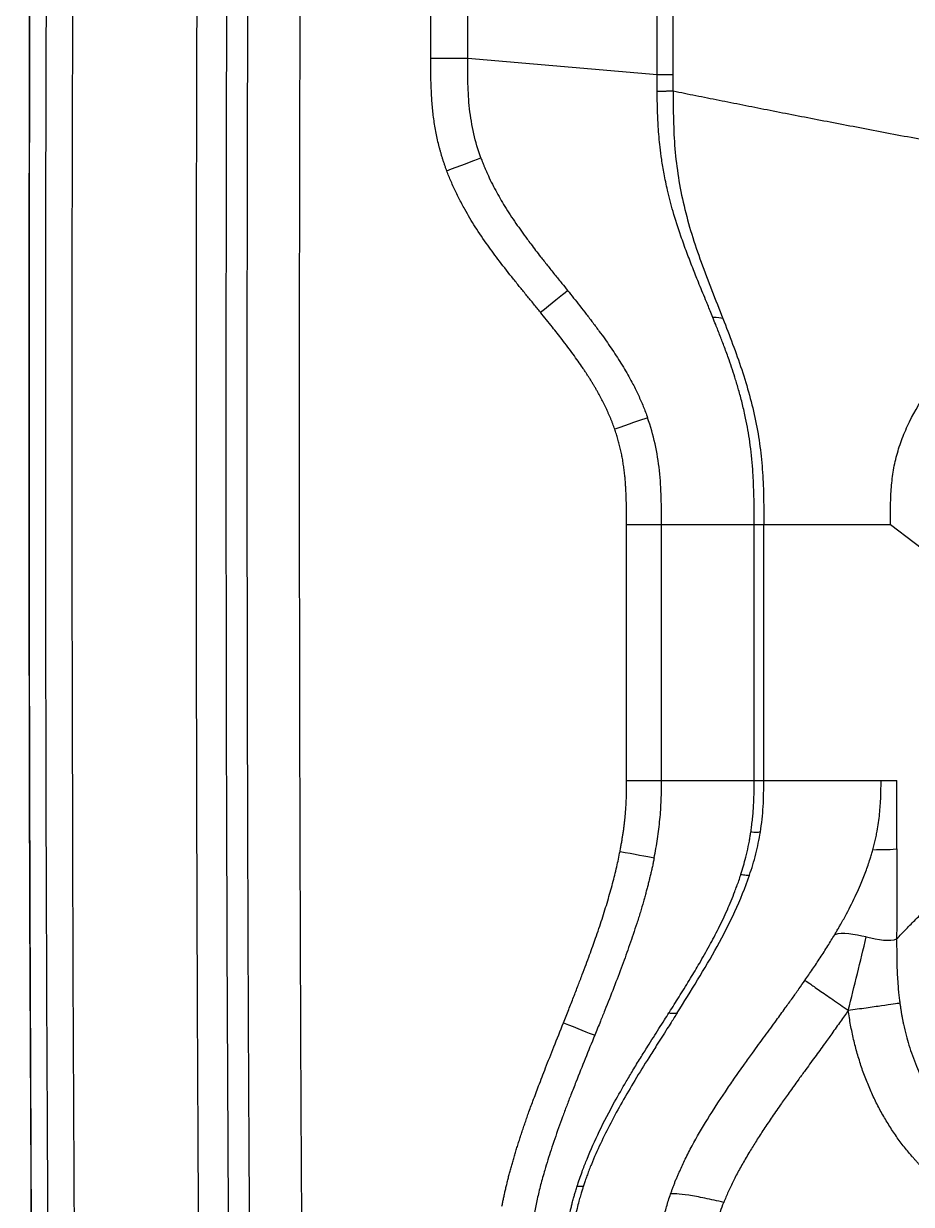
# Model space of a CAD drawing. Extents: x -54 to 18, y -18 to 89.
# Drawn here: x -53.93 to -45.58, y 16.91 to 28.02 of the extents above; entities that cross this region are included whole.
import ezdxf

# ---------------------------------------------------------------- set-up
doc = ezdxf.new("R2010")
doc.units = 0
doc.header["$MEASUREMENT"] = 0
doc.layers.add('GEOMETRY', color=2, linetype='Continuous', lineweight=25)

# ---------------------------------------------------------------- blocks, each defined once
blk = doc.blocks.new('2026 MINI-ASPIRE')
at = {"layer": 'GEOMETRY'}
for p, q in [((-32.223, -23.06), (-32.223, -10.293)), ((-31.876, -23.06), (-31.876, -10.293)), ((-30.094, -23.212), (-30.094, -22.205)), ((-29.943, -23.211), (-29.944, -22.204)), ((-31.876, -23.06), (-30.094, -23.212)), ((-30.381, -29.853), (-30.381, -27.449)), ((-30.053, -29.853), (-30.053, -27.449)), ((-29.181, -27.449), (-30.053, -27.449)), ((-29.181, -29.853), (-29.181, -27.449)), ((-29.091, -29.853), (-29.091, -27.449)), ((-27.898, -27.449), (-29.091, -27.449)), ((-26.675, -28.382), (-27.898, -27.449)), ((-30.053, -29.853), (-29.181, -29.853)), ((-29.091, -29.853), (-27.988, -29.853)), ((-27.988, -29.853), (-27.839, -29.853))]:
    blk.add_line(p, q, dxfattribs=at)
for points in [[(-35.848, -46.686), (-36.053, -33.231), (-36.053, -19.773), (-35.848, -6.318)], [(-33.99, -46.668), (-34.2, -33.221), (-34.199, -19.771), (-33.99, -6.324)], [(-35.444, -46.552), (-35.647, -33.186), (-35.647, -19.817), (-35.444, -6.452)], [(-32.223, -23.06), (-32.093, -23.06), (-31.968, -23.06), (-31.876, -23.06)], [(-30.094, -23.212), (-30.035, -23.212), (-29.984, -23.212), (-29.943, -23.211)], [(-29.943, -23.367), (-29.943, -23.315), (-29.943, -23.263), (-29.943, -23.211)], [(-32.073, -24.117), (-31.951, -24.071), (-31.834, -24.028), (-31.752, -23.997)], [(-31.191, -25.449), (-31.088, -25.365), (-30.992, -25.287), (-30.937, -25.243)], [(-29.475, -25.508), (-29.501, -25.507), (-29.521, -25.493), (-29.57, -25.498)], [(-30.184, -26.441), (-30.25, -26.463), (-30.367, -26.504), (-30.493, -26.548)], [(-30.053, -27.449), (-30.124, -27.449), (-30.248, -27.449), (-30.381, -27.449)], [(-29.091, -27.449), (-29.106, -27.449), (-29.136, -27.449), (-29.181, -27.449)], [(-30.381, -29.853), (-30.248, -29.853), (-30.124, -29.853), (-30.053, -29.853)], [(-29.181, -29.853), (-29.136, -29.853), (-29.106, -29.853), (-29.091, -29.853)], [(-30.443, -30.519), (-30.312, -30.544), (-30.19, -30.567), (-30.122, -30.58)], [(-28.065, -30.506), (-27.96, -30.493), (-27.942, -30.509), (-27.839, -30.496)], [(-28.127, -31.324), (-28.239, -31.301), (-28.354, -31.278), (-28.424, -31.303)], [(-28.296, -32.014), (-28.239, -31.784), (-28.182, -31.554), (-28.127, -31.324)], [(-28.127, -31.324), (-28.012, -31.348), (-27.901, -31.371), (-27.841, -31.342)], [(-30.975, -32.131), (-30.85, -32.181), (-30.735, -32.227), (-30.681, -32.249)]]:
    blk.add_open_spline(points, degree=3, dxfattribs=at)
for points, knots in [([(-35.848, -6.318), (-35.885, -9.009), (-35.957, -14.391), (-36.004, -22.465), (-36.004, -30.539), (-35.957, -38.613), (-35.885, -43.995), (-35.848, -46.686)], [0, 0, 0, 0, 0.2, 0.4, 0.6, 0.8, 1, 1, 1, 1]), ([(-34.27, -46.731), (-34.274, -46.509), (-34.281, -46.065), (-34.291, -45.399), (-34.3, -44.731), (-34.31, -44.062), (-34.319, -43.392), (-34.327, -42.72), (-34.336, -42.047), (-34.344, -41.373), (-34.351, -40.697), (-34.358, -40.02), (-34.365, -39.341), (-34.372, -38.661), (-34.378, -37.98), (-34.384, -37.297), (-34.401, -35.161), (-34.422, -31.56), (-34.431, -26.497), (-34.421, -21.433), (-34.4, -17.632), (-34.379, -15.096), (-34.367, -13.817), (-34.354, -12.544), (-34.34, -11.277), (-34.324, -10.015), (-34.307, -8.759), (-34.29, -7.508), (-34.277, -6.677), (-34.27, -6.262)], [0, 0, 0, 0, 0.016431, 0.032897, 0.049395, 0.065927, 0.082493, 0.099093, 0.115726, 0.132392, 0.149093, 0.165826, 0.182594, 0.199395, 0.21623, 0.233098, 0.25, 0.37462, 0.5, 0.625357, 0.75, 0.78174, 0.813341, 0.844801, 0.876121, 0.907301, 0.938341, 0.969241, 1, 1, 1, 1]), ([(-35.693, -46.556), (-35.696, -46.327), (-35.703, -45.868), (-35.713, -45.18), (-35.723, -44.492), (-35.732, -43.803), (-35.741, -43.115), (-35.749, -42.426), (-35.757, -41.736), (-35.765, -41.047), (-35.773, -40.357), (-35.78, -39.667), (-35.786, -38.976), (-35.793, -38.285), (-35.799, -37.595), (-35.804, -36.903), (-35.81, -36.212), (-35.814, -35.52), (-35.819, -34.828), (-35.823, -34.136), (-35.827, -33.443), (-35.83, -32.75), (-35.834, -32.057), (-35.836, -31.363), (-35.839, -30.67), (-35.841, -29.976), (-35.842, -29.282), (-35.844, -28.587), (-35.845, -27.892), (-35.845, -27.197), (-35.845, -26.254), (-35.845, -25.062), (-35.842, -23.623), (-35.838, -22.185), (-35.833, -20.748), (-35.826, -19.313), (-35.817, -17.879), (-35.807, -16.445), (-35.795, -15.014), (-35.782, -13.583), (-35.767, -12.154), (-35.751, -10.726), (-35.733, -9.299), (-35.714, -7.873), (-35.7, -6.923), (-35.693, -6.448)], [0, 0, 0, 0, 0.017147, 0.0343, 0.05146, 0.068627, 0.085801, 0.102981, 0.120168, 0.137362, 0.154563, 0.17177, 0.188984, 0.206205, 0.223433, 0.240667, 0.257909, 0.275157, 0.292411, 0.309673, 0.326941, 0.344216, 0.361498, 0.378787, 0.396083, 0.413385, 0.430694, 0.448011, 0.465333, 0.482663, 0.5, 0.535909, 0.571789, 0.607638, 0.643457, 0.679246, 0.715005, 0.750734, 0.786433, 0.822102, 0.857742, 0.893351, 0.92893, 0.96448, 1, 1, 1, 1]), ([(-33.795, -46.473), (-33.799, -46.243), (-33.806, -45.784), (-33.816, -45.095), (-33.826, -44.407), (-33.835, -43.718), (-33.844, -43.029), (-33.853, -42.34), (-33.861, -41.651), (-33.869, -40.962), (-33.876, -40.273), (-33.883, -39.584), (-33.89, -38.896), (-33.897, -38.207), (-33.903, -37.518), (-33.908, -36.829), (-33.914, -36.14), (-33.919, -35.451), (-33.923, -34.762), (-33.927, -34.074), (-33.931, -33.385), (-33.935, -32.696), (-33.938, -32.007), (-33.941, -31.318), (-33.943, -30.629), (-33.945, -29.94), (-33.947, -29.252), (-33.948, -28.563), (-33.949, -27.874), (-33.949, -27.185), (-33.95, -26.496), (-33.949, -25.807), (-33.949, -25.118), (-33.948, -24.43), (-33.947, -23.741), (-33.945, -23.052), (-33.943, -22.363), (-33.941, -21.674), (-33.938, -20.985), (-33.935, -20.296), (-33.931, -19.607), (-33.927, -18.919), (-33.923, -18.23), (-33.919, -17.541), (-33.914, -16.852), (-33.908, -16.163), (-33.903, -15.474), (-33.897, -14.785), (-33.89, -14.097), (-33.883, -13.408), (-33.876, -12.719), (-33.869, -12.03), (-33.861, -11.341), (-33.853, -10.652), (-33.844, -9.963), (-33.835, -9.275), (-33.826, -8.586), (-33.816, -7.897), (-33.806, -7.208), (-33.799, -6.749), (-33.795, -6.519)], [0, 0, 0, 0, 0.017243, 0.034485, 0.051728, 0.06897, 0.086212, 0.103454, 0.120696, 0.137938, 0.15518, 0.172421, 0.189663, 0.206904, 0.224146, 0.241387, 0.258628, 0.27587, 0.293111, 0.310352, 0.327593, 0.344834, 0.362074, 0.379315, 0.396556, 0.413797, 0.431038, 0.448278, 0.465519, 0.48276, 0.5, 0.517241, 0.534482, 0.551723, 0.568963, 0.586204, 0.603445, 0.620686, 0.637926, 0.655167, 0.672408, 0.689649, 0.70689, 0.724131, 0.741372, 0.758614, 0.775855, 0.793096, 0.810338, 0.827579, 0.844821, 0.862062, 0.879304, 0.896546, 0.913788, 0.93103, 0.948272, 0.965515, 0.982757, 1, 1, 1, 1]), ([(-33.308, -6.627), (-33.312, -6.856), (-33.319, -7.312), (-33.329, -7.997), (-33.338, -8.682), (-33.348, -9.367), (-33.357, -10.052), (-33.365, -10.737), (-33.373, -11.422), (-33.381, -12.107), (-33.388, -12.792), (-33.395, -13.477), (-33.402, -14.162), (-33.409, -14.848), (-33.415, -15.533), (-33.42, -16.218), (-33.425, -16.903), (-33.43, -17.588), (-33.435, -18.273), (-33.439, -18.958), (-33.443, -19.644), (-33.446, -20.329), (-33.449, -21.014), (-33.452, -21.699), (-33.454, -22.384), (-33.456, -23.07), (-33.458, -23.755), (-33.459, -24.44), (-33.46, -25.125), (-33.461, -25.811), (-33.461, -26.741), (-33.46, -27.916), (-33.458, -29.335), (-33.454, -30.755), (-33.449, -32.174), (-33.442, -33.593), (-33.433, -35.013), (-33.423, -36.432), (-33.411, -37.851), (-33.398, -39.27), (-33.383, -40.689), (-33.367, -42.108), (-33.349, -43.527), (-33.33, -44.946), (-33.316, -45.892), (-33.309, -46.365)], [0, 0, 0, 0, 0.017238, 0.034476, 0.051715, 0.068954, 0.086193, 0.103432, 0.120671, 0.13791, 0.15515, 0.17239, 0.18963, 0.206871, 0.224112, 0.241353, 0.258594, 0.275835, 0.293077, 0.310319, 0.327561, 0.344804, 0.362047, 0.37929, 0.396533, 0.413777, 0.431021, 0.448265, 0.46551, 0.482755, 0.5, 0.535722, 0.571442, 0.607162, 0.64288, 0.678597, 0.714312, 0.750027, 0.78574, 0.821452, 0.857164, 0.892874, 0.928584, 0.964292, 1, 1, 1, 1]), ([(-32.073, -24.117), (-32.077, -24.107), (-32.084, -24.089), (-32.093, -24.06), (-32.103, -24.032), (-32.112, -24.003), (-32.121, -23.975), (-32.129, -23.946), (-32.137, -23.918), (-32.145, -23.889), (-32.16, -23.827), (-32.18, -23.73), (-32.197, -23.619), (-32.207, -23.53), (-32.214, -23.44), (-32.22, -23.328), (-32.223, -23.194), (-32.223, -23.105), (-32.223, -23.06)], [0, 0, 0, 0, 0.027957, 0.055859, 0.08371, 0.111515, 0.13928, 0.167009, 0.194707, 0.22238, 0.250032, 0.373439, 0.499978, 0.561569, 0.624989, 0.750012, 0.875025, 1, 1, 1, 1]), ([(-31.752, -23.997), (-31.779, -23.922), (-31.801, -23.846), (-31.836, -23.692), (-31.849, -23.613), (-31.867, -23.456), (-31.871, -23.377), (-31.876, -23.218), (-31.876, -23.139), (-31.876, -23.06)], [0, 0, 0, 0, 0.25, 0.25, 0.5, 0.5, 0.75, 0.75, 1, 1, 1, 1]), ([(-30.094, -23.368), (-30.094, -23.353), (-30.094, -23.322), (-30.094, -23.27), (-30.094, -23.232), (-30.094, -23.212)], [0, 0, 0, 0, 0.281992, 0.6152, 1, 1, 1, 1]), ([(-30.094, -23.368), (-30.079, -23.368), (-30.064, -23.368), (-30.036, -23.368), (-30.023, -23.368), (-29.998, -23.367), (-29.986, -23.367), (-29.964, -23.367), (-29.954, -23.367), (-29.943, -23.367)], [0, 0, 0, 0, 0.25, 0.25, 0.5, 0.5, 0.75, 0.75, 1, 1, 1, 1]), ([(-29.57, -25.498), (-29.578, -25.477), (-29.594, -25.438), (-29.617, -25.382), (-29.654, -25.292), (-29.702, -25.176), (-29.761, -25.028), (-29.816, -24.884), (-29.88, -24.707), (-29.943, -24.512), (-29.994, -24.316), (-30.028, -24.153), (-30.051, -24.018), (-30.07, -23.87), (-30.083, -23.723), (-30.09, -23.577), (-30.092, -23.485), (-30.093, -23.418), (-30.093, -23.387), (-30.094, -23.368)], [0, 0, 0, 0, 0.030476, 0.057966, 0.082455, 0.163272, 0.228854, 0.299509, 0.373997, 0.484288, 0.57758, 0.648003, 0.710085, 0.762338, 0.850219, 0.908918, 0.959017, 0.974142, 1, 1, 1, 1]), ([(-29.943, -23.367), (-29.943, -23.458), (-29.943, -23.55), (-29.938, -23.731), (-29.934, -23.821), (-29.919, -24.001), (-29.908, -24.09), (-29.88, -24.269), (-29.862, -24.358), (-29.82, -24.536), (-29.796, -24.625), (-29.741, -24.802), (-29.711, -24.89), (-29.616, -25.155), (-29.545, -25.331), (-29.475, -25.508)], [0, 0, 0, 0, 0.125, 0.125, 0.25, 0.25, 0.375, 0.375, 0.5, 0.5, 0.625, 0.625, 0.75, 0.75, 1, 1, 1, 1]), ([(-29.943, -23.367), (-29.872, -23.381), (-29.729, -23.41), (-29.51, -23.453), (-29.287, -23.498), (-29.059, -23.543), (-28.825, -23.589), (-28.586, -23.635), (-28.341, -23.682), (-28.091, -23.73), (-27.835, -23.779), (-27.592, -23.824), (-27.364, -23.867), (-27.152, -23.906), (-26.938, -23.944), (-26.723, -23.983), (-26.579, -24.009), (-26.507, -24.021)], [0, 0, 0, 0, 0.063425, 0.128216, 0.194373, 0.261891, 0.330766, 0.400995, 0.472572, 0.545493, 0.619752, 0.695342, 0.756092, 0.816937, 0.877872, 0.938894, 1, 1, 1, 1]), ([(-31.752, -23.997), (-31.749, -24.004), (-31.744, -24.019), (-31.735, -24.042), (-31.725, -24.066), (-31.715, -24.092), (-31.703, -24.119), (-31.683, -24.163), (-31.654, -24.226), (-31.6, -24.329), (-31.525, -24.459), (-31.425, -24.611), (-31.341, -24.727), (-31.264, -24.831), (-31.201, -24.913), (-31.126, -25.008), (-31.059, -25.092), (-30.995, -25.171), (-30.954, -25.221), (-30.937, -25.243)], [0, 0, 0, 0, 0.015455, 0.031918, 0.049401, 0.067914, 0.087471, 0.108083, 0.165622, 0.225615, 0.340798, 0.467759, 0.589429, 0.628125, 0.728452, 0.795936, 0.870772, 0.944615, 1, 1, 1, 1]), ([(-31.191, -25.449), (-31.213, -25.423), (-31.255, -25.371), (-31.319, -25.293), (-31.382, -25.216), (-31.469, -25.107), (-31.572, -24.976), (-31.693, -24.813), (-31.803, -24.651), (-31.882, -24.519), (-31.932, -24.428), (-31.959, -24.375), (-31.985, -24.323), (-32.009, -24.271), (-32.032, -24.22), (-32.054, -24.168), (-32.067, -24.134), (-32.073, -24.117)], [0, 0, 0, 0, 0.062498, 0.124996, 0.188227, 0.249996, 0.384305, 0.500016, 0.629979, 0.749995, 0.787293, 0.824035, 0.860238, 0.895918, 0.931093, 0.96578, 1, 1, 1, 1]), ([(-27.898, -27.449), (-27.899, -27.392), (-27.899, -27.336), (-27.898, -27.225), (-27.896, -27.17), (-27.888, -27.06), (-27.882, -27.006), (-27.865, -26.899), (-27.854, -26.845), (-27.825, -26.739), (-27.808, -26.687), (-27.768, -26.582), (-27.745, -26.53), (-27.669, -26.374), (-27.606, -26.272), (-27.466, -26.068), (-27.389, -25.967), (-27.229, -25.765), (-27.146, -25.664), (-26.987, -25.464), (-26.911, -25.364), (-26.774, -25.163), (-26.714, -25.062), (-26.665, -24.96)], [0, 0, 0, 0, 0.0625, 0.0625, 0.125, 0.125, 0.1875, 0.1875, 0.25, 0.25, 0.3125, 0.3125, 0.375, 0.375, 0.5, 0.5, 0.625, 0.625, 0.75, 0.75, 0.875, 0.875, 1, 1, 1, 1]), ([(-30.937, -25.243), (-30.918, -25.267), (-30.879, -25.315), (-30.82, -25.39), (-30.76, -25.467), (-30.699, -25.546), (-30.641, -25.624), (-30.587, -25.698), (-30.538, -25.769), (-30.475, -25.863), (-30.401, -25.98), (-30.337, -26.094), (-30.295, -26.177), (-30.27, -26.229), (-30.247, -26.281), (-30.224, -26.334), (-30.203, -26.387), (-30.191, -26.423), (-30.184, -26.441)], [0, 0, 0, 0, 0.0645319, 0.1313657, 0.2003789, 0.2714304, 0.3429642, 0.4043635, 0.4651933, 0.5242277, 0.6433573, 0.7578146, 0.7986841, 0.8393307, 0.8797673, 0.9200103, 0.96008, 1, 1, 1, 1]), ([(-30.493, -26.548), (-30.496, -26.54), (-30.502, -26.523), (-30.511, -26.498), (-30.521, -26.473), (-30.531, -26.447), (-30.542, -26.422), (-30.553, -26.396), (-30.565, -26.371), (-30.577, -26.345), (-30.59, -26.319), (-30.603, -26.293), (-30.616, -26.267), (-30.63, -26.24), (-30.644, -26.214), (-30.659, -26.187), (-30.675, -26.16), (-30.69, -26.134), (-30.707, -26.106), (-30.723, -26.079), (-30.741, -26.052), (-30.758, -26.025), (-30.776, -25.997), (-30.803, -25.958), (-30.838, -25.907), (-30.885, -25.842), (-30.935, -25.774), (-31, -25.689), (-31.085, -25.58), (-31.154, -25.496), (-31.191, -25.449)], [0, 0, 0, 0, 0.020193, 0.040602, 0.061233, 0.082088, 0.103173, 0.124491, 0.146045, 0.16784, 0.189879, 0.212165, 0.234701, 0.257492, 0.280539, 0.303846, 0.327416, 0.351252, 0.375355, 0.39973, 0.424378, 0.449301, 0.474503, 0.499985, 0.557176, 0.617899, 0.682171, 0.750006, 0.863225, 1, 1, 1, 1]), ([(-29.181, -27.449), (-29.181, -27.395), (-29.181, -27.305), (-29.183, -27.176), (-29.187, -27.056), (-29.196, -26.884), (-29.218, -26.678), (-29.254, -26.475), (-29.29, -26.317), (-29.322, -26.197), (-29.363, -26.056), (-29.409, -25.918), (-29.459, -25.781), (-29.501, -25.671), (-29.538, -25.578), (-29.561, -25.52), (-29.57, -25.498)], [0, 0, 0, 0, 0.0803143, 0.1329444, 0.1930553, 0.2594051, 0.3881961, 0.5013093, 0.5668899, 0.6306933, 0.6875837, 0.7863477, 0.8495908, 0.9060236, 0.963579, 1, 1, 1, 1]), ([(-29.475, -25.508), (-29.413, -25.667), (-29.352, -25.827), (-29.272, -26.067), (-29.248, -26.148), (-29.204, -26.308), (-29.184, -26.389), (-29.151, -26.55), (-29.138, -26.631), (-29.116, -26.793), (-29.108, -26.874), (-29.097, -27.037), (-29.094, -27.119), (-29.091, -27.283), (-29.091, -27.366), (-29.091, -27.449)], [0, 0, 0, 0, 0.25, 0.25, 0.375, 0.375, 0.5, 0.5, 0.625, 0.625, 0.75, 0.75, 0.875, 0.875, 1, 1, 1, 1]), ([(-30.053, -27.449), (-30.053, -27.364), (-30.053, -27.278), (-30.058, -27.108), (-30.063, -27.023), (-30.082, -26.853), (-30.095, -26.769), (-30.132, -26.603), (-30.156, -26.521), (-30.184, -26.441)], [0, 0, 0, 0, 0.25, 0.25, 0.5, 0.5, 0.75, 0.75, 1, 1, 1, 1]), ([(-30.381, -27.449), (-30.381, -27.427), (-30.381, -27.385), (-30.382, -27.323), (-30.383, -27.265), (-30.384, -27.211), (-30.386, -27.16), (-30.388, -27.113), (-30.391, -27.07), (-30.393, -27.03), (-30.397, -26.987), (-30.403, -26.941), (-30.41, -26.889), (-30.418, -26.838), (-30.427, -26.788), (-30.438, -26.739), (-30.45, -26.69), (-30.463, -26.642), (-30.477, -26.595), (-30.488, -26.563), (-30.493, -26.548)], [0, 0, 0, 0, 0.071449, 0.138915, 0.2024, 0.26191, 0.317448, 0.36902, 0.416632, 0.460295, 0.500019, 0.557576, 0.614548, 0.670969, 0.726875, 0.782302, 0.837289, 0.891875, 0.946098, 1, 1, 1, 1]), ([(-30.443, -30.519), (-30.44, -30.506), (-30.436, -30.481), (-30.429, -30.443), (-30.423, -30.406), (-30.417, -30.368), (-30.411, -30.332), (-30.406, -30.295), (-30.402, -30.259), (-30.398, -30.223), (-30.393, -30.172), (-30.388, -30.104), (-30.383, -30.023), (-30.382, -29.939), (-30.381, -29.884), (-30.381, -29.853)], [0, 0, 0, 0, 0.057987, 0.115351, 0.1721, 0.228238, 0.283773, 0.338712, 0.393061, 0.446827, 0.500017, 0.624228, 0.749998, 0.864074, 1, 1, 1, 1]), ([(-30.122, -30.58), (-30.11, -30.521), (-30.1, -30.461), (-30.081, -30.34), (-30.074, -30.279), (-30.062, -30.158), (-30.058, -30.097), (-30.053, -29.975), (-30.053, -29.914), (-30.053, -29.853)], [0, 0, 0, 0, 0.25, 0.25, 0.5, 0.5, 0.75, 0.75, 1, 1, 1, 1]), ([(-29.213, -30.339), (-29.211, -30.33), (-29.209, -30.313), (-29.204, -30.275), (-29.198, -30.226), (-29.19, -30.15), (-29.184, -30.061), (-29.182, -29.975), (-29.181, -29.907), (-29.181, -29.872), (-29.181, -29.853)], [0, 0, 0, 0, 0.053849, 0.106363, 0.236192, 0.356139, 0.579345, 0.786325, 0.885789, 1, 1, 1, 1]), ([(-29.123, -30.338), (-29.117, -30.298), (-29.111, -30.258), (-29.102, -30.177), (-29.099, -30.137), (-29.094, -30.056), (-29.093, -30.015), (-29.091, -29.934), (-29.091, -29.894), (-29.091, -29.853)], [0, 0, 0, 0, 0.25, 0.25, 0.5, 0.5, 0.75, 0.75, 1, 1, 1, 1]), ([(-28.065, -30.506), (-28.063, -30.498), (-28.058, -30.48), (-28.052, -30.455), (-28.046, -30.429), (-28.04, -30.404), (-28.034, -30.378), (-28.029, -30.353), (-28.021, -30.31), (-28.011, -30.248), (-28.001, -30.167), (-27.995, -30.093), (-27.991, -30.026), (-27.989, -29.967), (-27.988, -29.909), (-27.988, -29.872), (-27.988, -29.853)], [0, 0, 0, 0, 0.040632, 0.080921, 0.120867, 0.16047, 0.199729, 0.238645, 0.277217, 0.399459, 0.523521, 0.648693, 0.735333, 0.830805, 0.91712, 1, 1, 1, 1]), ([(-27.841, -31.342), (-27.826, -31.327), (-27.796, -31.295), (-27.751, -31.249), (-27.705, -31.203), (-27.66, -31.157), (-27.614, -31.111), (-27.568, -31.066), (-27.522, -31.021), (-27.476, -30.976), (-27.43, -30.931), (-27.383, -30.887), (-27.337, -30.843), (-27.29, -30.799), (-27.243, -30.755), (-27.196, -30.712), (-27.149, -30.669), (-27.101, -30.626), (-27.054, -30.583), (-26.988, -30.525), (-26.905, -30.452), (-26.803, -30.365), (-26.7, -30.278), (-26.596, -30.191), (-26.49, -30.106), (-26.384, -30.021), (-26.276, -29.936), (-26.204, -29.881), (-26.168, -29.853)], [0, 0, 0, 0, 0.027062, 0.054208, 0.081438, 0.108752, 0.13615, 0.163632, 0.191198, 0.218848, 0.246582, 0.274401, 0.302304, 0.330291, 0.358363, 0.386519, 0.41476, 0.443085, 0.471495, 0.49999, 0.560174, 0.621019, 0.682525, 0.744694, 0.807526, 0.87102, 0.935178, 1, 1, 1, 1]), ([(-27.839, -30.496), (-27.839, -30.389), (-27.839, -30.282), (-27.839, -30.067), (-27.839, -29.96), (-27.839, -29.853)], [0, 0, 0, 0, 0.5, 0.5, 1, 1, 1, 1]), ([(-29.307, -30.739), (-29.307, -30.737), (-29.29, -30.683), (-29.264, -30.595), (-29.24, -30.49), (-29.227, -30.425), (-29.219, -30.38), (-29.215, -30.353), (-29.213, -30.339)], [0, 0, 0, 0, 0.009398, 0.417345, 0.669877, 0.794948, 0.899387, 1, 1, 1, 1]), ([(-29.226, -30.744), (-29.203, -30.678), (-29.183, -30.611), (-29.149, -30.476), (-29.134, -30.407), (-29.123, -30.338)], [0, 0, 0, 0, 0.5, 0.5, 1, 1, 1, 1]), ([(-29.123, -30.338), (-29.125, -30.339), (-29.129, -30.339), (-29.139, -30.34), (-29.147, -30.34), (-29.164, -30.341), (-29.174, -30.34), (-29.195, -30.34), (-29.205, -30.339), (-29.213, -30.339)], [0, 0, 0, 0, 0.25, 0.25, 0.5, 0.5, 0.75, 0.75, 1, 1, 1, 1]), ([(-30.975, -32.131), (-30.959, -32.09), (-30.927, -32.01), (-30.881, -31.893), (-30.839, -31.783), (-30.799, -31.68), (-30.763, -31.584), (-30.73, -31.496), (-30.7, -31.414), (-30.671, -31.331), (-30.642, -31.246), (-30.612, -31.157), (-30.585, -31.07), (-30.559, -30.985), (-30.535, -30.902), (-30.513, -30.821), (-30.493, -30.743), (-30.474, -30.666), (-30.458, -30.592), (-30.448, -30.543), (-30.443, -30.519)], [0, 0, 0, 0, 0.078375, 0.152212, 0.221511, 0.286274, 0.346501, 0.402196, 0.45336, 0.499995, 0.556786, 0.612045, 0.66578, 0.717998, 0.768708, 0.81792, 0.865643, 0.911889, 0.95667, 1, 1, 1, 1]), ([(-28.424, -31.303), (-28.417, -31.291), (-28.404, -31.269), (-28.385, -31.236), (-28.354, -31.182), (-28.313, -31.109), (-28.265, -31.015), (-28.221, -30.923), (-28.175, -30.822), (-28.131, -30.711), (-28.098, -30.616), (-28.077, -30.548), (-28.069, -30.52), (-28.065, -30.506)], [0, 0, 0, 0, 0.044707, 0.08815, 0.130346, 0.258102, 0.37603, 0.493043, 0.605004, 0.757566, 0.900654, 0.950654, 1, 1, 1, 1]), ([(-27.839, -30.496), (-27.839, -30.537), (-27.839, -30.626), (-27.84, -30.767), (-27.84, -30.937), (-27.84, -31.13), (-27.841, -31.272), (-27.841, -31.342)], [0, 0, 0, 0, 0.1480417, 0.3147187, 0.5000313, 0.749992, 1, 1, 1, 1]), ([(-30.122, -30.58), (-30.125, -30.594), (-30.13, -30.62), (-30.138, -30.66), (-30.147, -30.7), (-30.157, -30.74), (-30.167, -30.781), (-30.177, -30.822), (-30.188, -30.864), (-30.199, -30.905), (-30.21, -30.947), (-30.228, -31.009), (-30.252, -31.093), (-30.285, -31.196), (-30.319, -31.299), (-30.364, -31.43), (-30.424, -31.597), (-30.502, -31.802), (-30.571, -31.977), (-30.631, -32.127), (-30.663, -32.205), (-30.681, -32.249)], [0, 0, 0, 0, 0.022752, 0.045794, 0.069113, 0.0927, 0.116544, 0.140634, 0.164958, 0.189507, 0.214268, 0.239231, 0.299012, 0.362409, 0.423314, 0.483462, 0.599167, 0.725732, 0.856395, 0.919431, 1, 1, 1, 1]), ([(-29.983, -32.038), (-29.978, -32.03), (-29.942, -31.974), (-29.874, -31.866), (-29.783, -31.719), (-29.691, -31.564), (-29.603, -31.409), (-29.529, -31.27), (-29.474, -31.157), (-29.434, -31.071), (-29.397, -30.984), (-29.368, -30.91), (-29.344, -30.847), (-29.325, -30.794), (-29.313, -30.757), (-29.307, -30.739)], [0, 0, 0, 0, 0.019968, 0.137473, 0.263765, 0.375617, 0.506908, 0.630063, 0.696106, 0.761565, 0.823339, 0.886435, 0.92243, 0.96034, 1, 1, 1, 1]), ([(-29.905, -32.037), (-29.84, -31.935), (-29.776, -31.832), (-29.65, -31.624), (-29.588, -31.519), (-29.471, -31.306), (-29.415, -31.197), (-29.312, -30.974), (-29.265, -30.86), (-29.226, -30.744)], [0, 0, 0, 0, 0.25, 0.25, 0.5, 0.5, 0.75, 0.75, 1, 1, 1, 1]), ([(-29.226, -30.744), (-29.228, -30.744), (-29.231, -30.745), (-29.241, -30.745), (-29.248, -30.745), (-29.263, -30.744), (-29.273, -30.743), (-29.291, -30.741), (-29.3, -30.74), (-29.307, -30.739)], [0, 0, 0, 0, 0.25, 0.25, 0.5, 0.5, 0.75, 0.75, 1, 1, 1, 1]), ([(-28.704, -31.732), (-28.692, -31.715), (-28.668, -31.68), (-28.632, -31.628), (-28.596, -31.574), (-28.56, -31.52), (-28.524, -31.464), (-28.489, -31.409), (-28.456, -31.355), (-28.435, -31.32), (-28.424, -31.303)], [0, 0, 0, 0, 0.121275, 0.244949, 0.370866, 0.498858, 0.628746, 0.757509, 0.881242, 1, 1, 1, 1]), ([(-27.841, -31.342), (-27.841, -31.387), (-27.841, -31.484), (-27.839, -31.604), (-27.834, -31.707), (-27.829, -31.78), (-27.823, -31.848), (-27.817, -31.9), (-27.813, -31.931), (-27.811, -31.944)], [0, 0, 0, 0, 0.221968, 0.485223, 0.592131, 0.738172, 0.8455, 0.93302, 1, 1, 1, 1]), ([(-29.968, -33.742), (-29.964, -33.732), (-29.957, -33.712), (-29.946, -33.683), (-29.935, -33.652), (-29.923, -33.622), (-29.91, -33.59), (-29.896, -33.559), (-29.87, -33.499), (-29.828, -33.409), (-29.743, -33.245), (-29.619, -33.032), (-29.484, -32.825), (-29.366, -32.653), (-29.28, -32.532), (-29.184, -32.397), (-29.083, -32.259), (-28.98, -32.118), (-28.894, -31.999), (-28.823, -31.902), (-28.762, -31.815), (-28.722, -31.759), (-28.704, -31.732)], [0, 0, 0, 0, 0.013019, 0.026314, 0.03989, 0.053751, 0.067901, 0.082346, 0.09709, 0.149778, 0.208145, 0.329379, 0.459786, 0.519672, 0.591979, 0.646097, 0.728507, 0.806884, 0.865831, 0.913807, 0.958536, 1, 1, 1, 1]), ([(-28.704, -31.732), (-28.697, -31.736), (-28.681, -31.747), (-28.635, -31.779), (-28.604, -31.801), (-28.53, -31.852), (-28.488, -31.881), (-28.396, -31.945), (-28.346, -31.979), (-28.296, -32.014)], [0, 0, 0, 0, 0.25, 0.25, 0.5, 0.5, 0.75, 0.75, 1, 1, 1, 1]), ([(-28.297, -32.013), (-28.239, -32.005), (-28.182, -31.997), (-28.076, -31.982), (-28.026, -31.975), (-27.939, -31.962), (-27.902, -31.957), (-27.844, -31.949), (-27.822, -31.946), (-27.811, -31.944)], [0, 0, 0, 0, 0.25, 0.25, 0.5, 0.5, 0.75, 0.75, 1, 1, 1, 1]), ([(-27.811, -31.944), (-27.81, -31.956), (-27.806, -31.978), (-27.801, -32.011), (-27.796, -32.045), (-27.79, -32.078), (-27.783, -32.111), (-27.772, -32.168), (-27.753, -32.245), (-27.716, -32.377), (-27.659, -32.536), (-27.586, -32.692), (-27.519, -32.812), (-27.462, -32.9), (-27.401, -32.985), (-27.347, -33.052), (-27.302, -33.103), (-27.267, -33.14), (-27.232, -33.176), (-27.195, -33.211), (-27.158, -33.245), (-27.12, -33.277), (-27.081, -33.309), (-27.054, -33.329), (-27.041, -33.339)], [0, 0, 0, 0, 0.020712, 0.041398, 0.06205, 0.08266, 0.10322, 0.123725, 0.189247, 0.24774, 0.376006, 0.497707, 0.56296, 0.627362, 0.690868, 0.753447, 0.784516, 0.815515, 0.846442, 0.877298, 0.908081, 0.938792, 0.969432, 1, 1, 1, 1]), ([(-30.846, -33.667), (-30.844, -33.662), (-30.828, -33.612), (-30.799, -33.526), (-30.733, -33.359), (-30.636, -33.142), (-30.51, -32.901), (-30.401, -32.711), (-30.32, -32.575), (-30.252, -32.464), (-30.17, -32.333), (-30.095, -32.214), (-30.028, -32.109), (-29.997, -32.06), (-29.983, -32.038)], [0, 0, 0, 0, 0.007928, 0.084296, 0.144459, 0.296488, 0.46581, 0.584804, 0.652387, 0.725593, 0.797053, 0.904011, 0.957239, 1, 1, 1, 1]), ([(-29.905, -32.037), (-29.924, -32.067), (-29.956, -32.118), (-30.021, -32.22), (-30.091, -32.33), (-30.192, -32.491), (-30.302, -32.668), (-30.422, -32.873), (-30.531, -33.071), (-30.628, -33.266), (-30.693, -33.413), (-30.732, -33.511), (-30.75, -33.559), (-30.764, -33.598), (-30.776, -33.633), (-30.783, -33.653), (-30.787, -33.666)], [0, 0, 0, 0, 0.058031, 0.097299, 0.195609, 0.270535, 0.406069, 0.53437, 0.654553, 0.770979, 0.884609, 0.912644, 0.93998, 0.965766, 0.978961, 1, 1, 1, 1]), ([(-29.983, -32.038), (-29.977, -32.039), (-29.969, -32.04), (-29.952, -32.042), (-29.943, -32.042), (-29.929, -32.042), (-29.922, -32.042), (-29.912, -32.04), (-29.908, -32.038), (-29.905, -32.037)], [0, 0, 0, 0, 0.25, 0.25, 0.5, 0.5, 0.75, 0.75, 1, 1, 1, 1]), ([(-28.296, -32.015), (-28.308, -32.031), (-28.332, -32.066), (-28.37, -32.12), (-28.41, -32.176), (-28.46, -32.247), (-28.527, -32.339), (-28.613, -32.457), (-28.696, -32.571), (-28.777, -32.682), (-28.849, -32.783), (-28.931, -32.898), (-29.01, -33.012), (-29.088, -33.128), (-29.159, -33.237), (-29.214, -33.326), (-29.257, -33.398), (-29.289, -33.454), (-29.32, -33.51), (-29.349, -33.564), (-29.376, -33.617), (-29.402, -33.67), (-29.425, -33.721), (-29.447, -33.771), (-29.461, -33.804), (-29.467, -33.82)], [0, 0, 0, 0, 0.028466, 0.0587954, 0.090989, 0.1250472, 0.1793202, 0.2500521, 0.327518, 0.3749934, 0.4417153, 0.4999463, 0.5701955, 0.635284, 0.6952277, 0.7500465, 0.7811217, 0.8113523, 0.8407453, 0.8693085, 0.8970502, 0.9239797, 0.950107, 0.9754431, 1, 1, 1, 1]), ([(-27.329, -33.729), (-27.337, -33.723), (-27.353, -33.711), (-27.377, -33.693), (-27.4, -33.674), (-27.423, -33.656), (-27.446, -33.637), (-27.468, -33.617), (-27.49, -33.598), (-27.512, -33.578), (-27.534, -33.557), (-27.556, -33.537), (-27.577, -33.516), (-27.598, -33.495), (-27.619, -33.474), (-27.639, -33.452), (-27.659, -33.43), (-27.679, -33.408), (-27.72, -33.361), (-27.779, -33.288), (-27.854, -33.187), (-27.923, -33.08), (-27.977, -32.988), (-28.018, -32.912), (-28.047, -32.854), (-28.075, -32.794), (-28.101, -32.734), (-28.126, -32.673), (-28.15, -32.611), (-28.172, -32.548), (-28.192, -32.484), (-28.212, -32.419), (-28.229, -32.354), (-28.246, -32.287), (-28.261, -32.22), (-28.274, -32.152), (-28.286, -32.083), (-28.293, -32.036), (-28.297, -32.013)], [0, 0, 0, 0, 0.014666, 0.029325, 0.043979, 0.05863, 0.073281, 0.087935, 0.102594, 0.11726, 0.131937, 0.146626, 0.16133, 0.176051, 0.190793, 0.205557, 0.220346, 0.235162, 0.250008, 0.312058, 0.374289, 0.436875, 0.499987, 0.532272, 0.564617, 0.597045, 0.629577, 0.662233, 0.695033, 0.727999, 0.76115, 0.794506, 0.828086, 0.861909, 0.895994, 0.93036, 0.965022, 1, 1, 1, 1]), ([(-31.554, -33.857), (-31.551, -33.845), (-31.546, -33.819), (-31.538, -33.781), (-31.53, -33.741), (-31.521, -33.702), (-31.511, -33.661), (-31.501, -33.62), (-31.491, -33.578), (-31.479, -33.536), (-31.468, -33.493), (-31.456, -33.45), (-31.443, -33.406), (-31.43, -33.361), (-31.416, -33.316), (-31.401, -33.27), (-31.386, -33.223), (-31.371, -33.176), (-31.355, -33.128), (-31.339, -33.08), (-31.322, -33.031), (-31.297, -32.96), (-31.259, -32.858), (-31.205, -32.716), (-31.14, -32.546), (-31.062, -32.348), (-31.005, -32.206), (-30.975, -32.131)], [0, 0, 0, 0, 0.021219, 0.042826, 0.064822, 0.087209, 0.10999, 0.133166, 0.156739, 0.180712, 0.205084, 0.229859, 0.255037, 0.280619, 0.306608, 0.333005, 0.35981, 0.387025, 0.414651, 0.442689, 0.47114, 0.500005, 0.566456, 0.649675, 0.74967, 0.866444, 1, 1, 1, 1]), ([(-30.681, -32.249), (-30.711, -32.322), (-30.77, -32.468), (-30.845, -32.655), (-30.903, -32.803), (-30.945, -32.912), (-30.984, -33.016), (-31.034, -33.154), (-31.091, -33.32), (-31.14, -33.476), (-31.171, -33.586), (-31.19, -33.655), (-31.207, -33.722), (-31.222, -33.788), (-31.236, -33.851), (-31.245, -33.893), (-31.249, -33.914)], [0, 0, 0, 0, 0.134777, 0.268714, 0.342195, 0.405451, 0.468795, 0.530354, 0.654852, 0.767801, 0.809316, 0.849738, 0.88904, 0.927198, 0.964191, 1, 1, 1, 1]), ([(-30.943, -34.068), (-30.941, -34.059), (-30.938, -34.041), (-30.933, -34.014), (-30.927, -33.983), (-30.92, -33.944), (-30.911, -33.903), (-30.901, -33.862), (-30.891, -33.823), (-30.881, -33.784), (-30.87, -33.746), (-30.861, -33.715), (-30.853, -33.689), (-30.848, -33.674), (-30.846, -33.667)], [0, 0, 0, 0, 0.064243, 0.1316121, 0.2022041, 0.2935922, 0.4186467, 0.5070673, 0.59875, 0.7109304, 0.8007108, 0.8852042, 0.9422341, 1, 1, 1, 1]), ([(-30.787, -33.666), (-30.79, -33.676), (-30.798, -33.699), (-30.807, -33.73), (-30.818, -33.767), (-30.832, -33.815), (-30.849, -33.884), (-30.867, -33.965), (-30.878, -34.028), (-30.884, -34.062), (-30.884, -34.066)], [0, 0, 0, 0, 0.079791, 0.17324, 0.236971, 0.363923, 0.534812, 0.755137, 0.970133, 1, 1, 1, 1]), ([(-30.846, -33.667), (-30.842, -33.667), (-30.835, -33.668), (-30.823, -33.669), (-30.817, -33.669), (-30.806, -33.669), (-30.801, -33.668), (-30.793, -33.667), (-30.79, -33.666), (-30.787, -33.666)], [0, 0, 0, 0, 0.25, 0.25, 0.5, 0.5, 0.75, 0.75, 1, 1, 1, 1]), ([(-30.086, -34.525), (-30.086, -34.499), (-30.086, -34.447), (-30.084, -34.37), (-30.081, -34.297), (-30.076, -34.233), (-30.07, -34.181), (-30.064, -34.135), (-30.057, -34.087), (-30.047, -34.034), (-30.035, -33.977), (-30.021, -33.919), (-30.005, -33.861), (-29.988, -33.801), (-29.974, -33.762), (-29.968, -33.742)], [0, 0, 0, 0, 0.097821, 0.195803, 0.292968, 0.372944, 0.437167, 0.490221, 0.547906, 0.619309, 0.69228, 0.766828, 0.842961, 0.920685, 1, 1, 1, 1]), ([(-29.467, -33.82), (-29.528, -33.806), (-29.588, -33.793), (-29.7, -33.77), (-29.752, -33.761), (-29.842, -33.746), (-29.88, -33.742), (-29.939, -33.738), (-29.959, -33.738), (-29.968, -33.742)], [0, 0, 0, 0, 0.25, 0.25, 0.5, 0.5, 0.75, 0.75, 1, 1, 1, 1]), ([(-29.589, -34.525), (-29.589, -34.495), (-29.589, -34.465), (-29.588, -34.405), (-29.587, -34.375), (-29.583, -34.285), (-29.576, -34.225), (-29.556, -34.107), (-29.543, -34.048), (-29.509, -33.933), (-29.489, -33.876), (-29.467, -33.82)], [0, 0, 0, 0, 0.125, 0.125, 0.25, 0.25, 0.5, 0.5, 0.75, 0.75, 1, 1, 1, 1])]:
    blk.add_open_spline(points, degree=3, knots=knots, dxfattribs=at)

msp = doc.modelspace()

# ---------------------------------------------------------------- block references
msp.add_blockref('2026 MINI-ASPIRE', (-17.876, 50.752))

doc.saveas('drawing.dxf')
